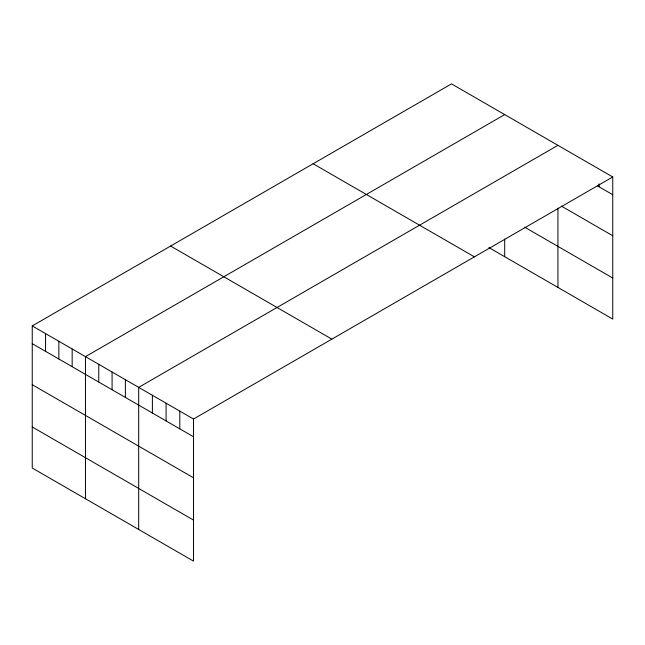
<?xml version="1.0" encoding="UTF-8"?>
<svg xmlns="http://www.w3.org/2000/svg" width="645" height="645" viewBox="0 0 645 645"><rect width="100%" height="100%" fill="white"/><g stroke="black" fill="none" stroke-linecap="round" stroke-linejoin="round"><path stroke-width="0.97" d="M612.75 176.972L193.508 419.024L193.508 561.126L32.25 468.028L32.25 325.918L451.492 83.874L612.75 176.972L612.75 319.082L488.91 247.583M504.704 114.592L85.463 356.645L85.463 498.746M557.925 145.319L138.683 387.363L138.683 529.472M597.326 185.808L612.75 194.709M561.352 206.078L612.75 235.756M524.659 227.185L612.75 278.035M313.139 163.749L474.397 256.847M170.602 246.043L331.861 339.141M32.25 325.918L193.508 419.024M32.25 343.656L193.508 436.762M32.25 384.702L193.508 477.8M32.25 426.982L193.508 520.088M599.044 183.841L599.044 186.8M557.925 208.125L557.925 287.428M504.704 239.118L504.704 256.702M179.802 411.107L179.802 428.844M166.096 403.19L166.096 420.927M152.389 395.28L152.389 413.018M125.38 379.687L125.38 397.425M112.077 372.004L112.077 389.741M98.766 364.32L98.766 382.058M72.159 348.961L72.159 366.699M58.856 341.278L58.856 359.015M45.553 333.602L45.553 351.34"/></g></svg>
